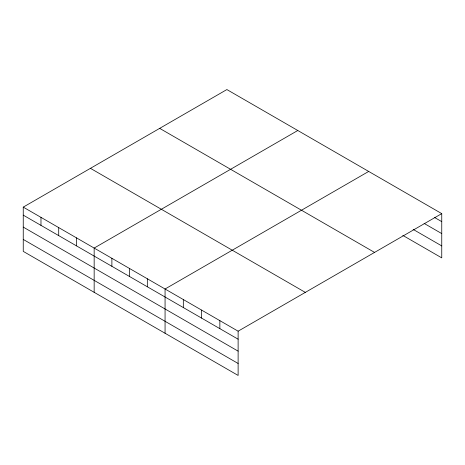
<?xml version="1.0" encoding="UTF-8"?>
<svg xmlns="http://www.w3.org/2000/svg" width="465" height="465" viewBox="0 0 465 465"><rect width="100%" height="100%" fill="white"/><g stroke="black" fill="none" stroke-linecap="round" stroke-linejoin="round"><path stroke-width="0.7" d="M238.121 351.151L238.121 331.185L23.25 207.128L23.25 251.379L238.121 375.435L238.121 351.151L23.25 227.1M23.25 207.128L226.879 89.565L441.75 213.621L441.75 257.872L402.789 235.377M297.786 130.502L94.157 248.066L94.157 292.316M368.693 171.44L165.063 289.003L165.063 333.254M238.121 331.185L441.75 213.621M434.444 217.411L441.75 221.631M424.097 223.398L441.75 233.587M413.135 229.39L441.75 245.909M159.681 128.363L374.552 252.414M90.448 168.336L305.319 292.386M23.25 215.138L238.121 339.194M23.25 239.423L238.121 363.473M219.858 320.641L219.858 328.65M201.589 310.097L201.589 318.106M183.326 299.553L183.326 307.563M147.335 278.773L147.335 286.783M129.613 268.538L129.613 276.547M111.885 258.302L111.885 266.311M76.429 237.836L76.429 245.846M58.706 227.6L58.706 235.61M40.978 217.364L40.978 225.374"/></g></svg>
